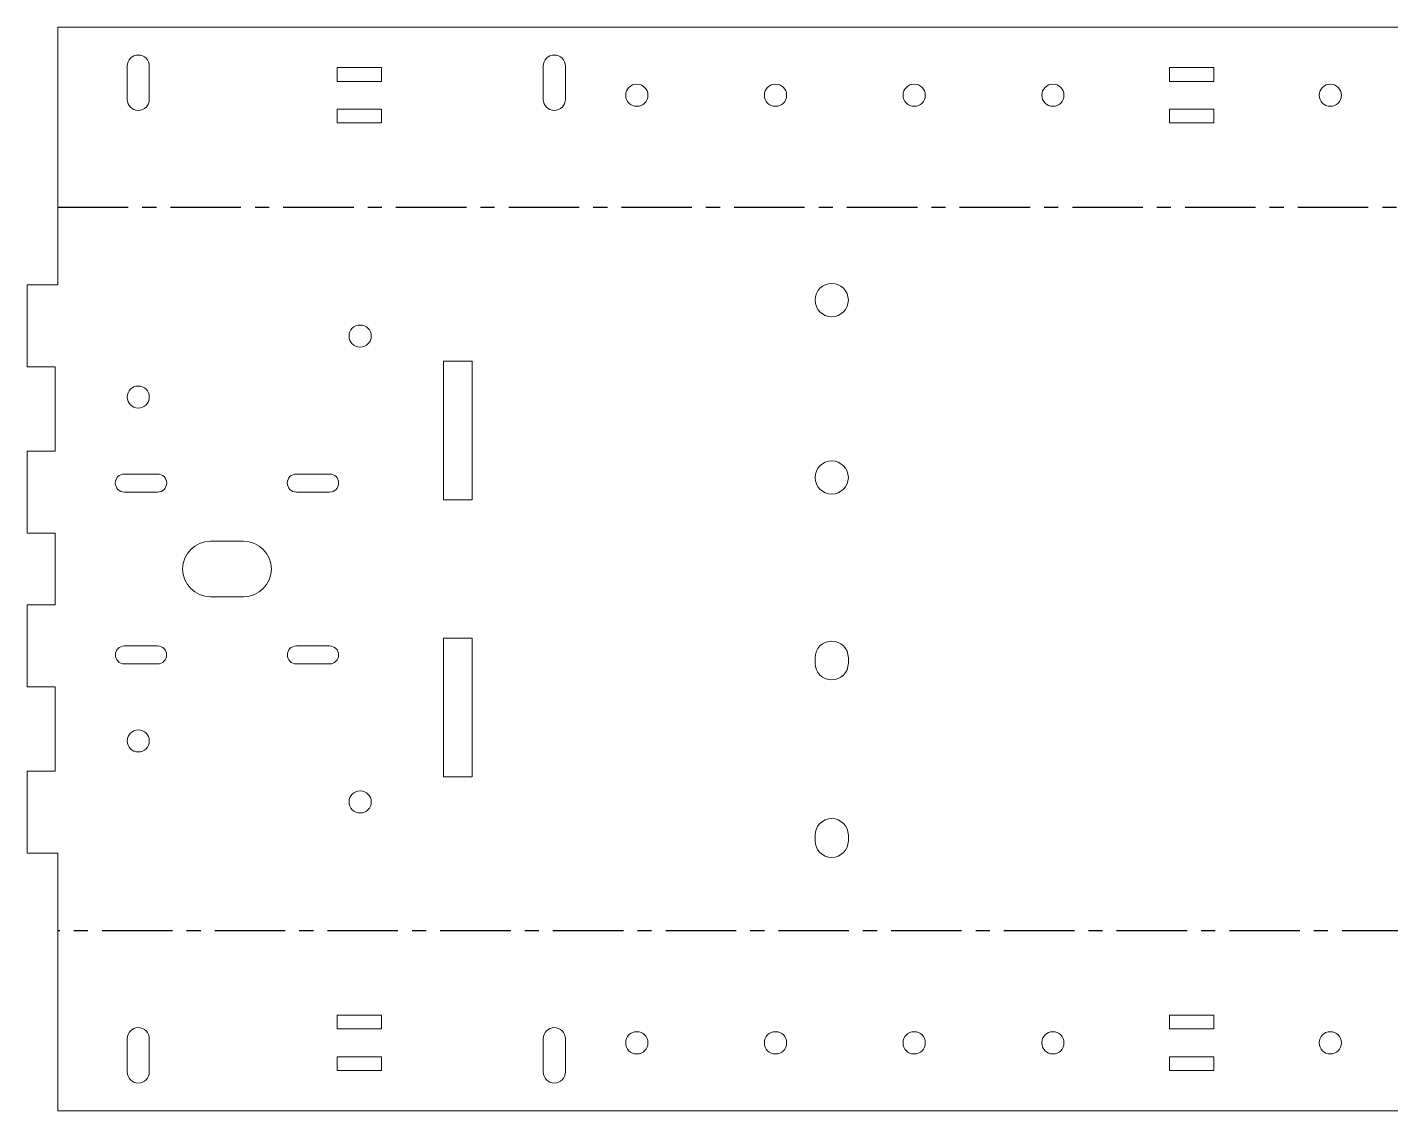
# Model space of a CAD drawing. Header units: millimetres. Extents: x 6 to 1202, y -202 to 956.
# Drawn here: x 641.6 to 887.3, y 365.8 to 561.2 of the extents above; entities that cross this region are included whole.
import ezdxf

# ---------------------------------------------------------------- set-up
doc = ezdxf.new("R2010")
doc.units = ezdxf.units.MM
doc.linetypes.add('CENTERX2', pattern=[20.32, 12.7, -2.54, 2.54, -2.54])

msp = doc.modelspace()

# ---------------------------------------------------------------- linework, layer by layer
at = {"color": 7, "linetype": 'Continuous', "lineweight": 15}
for p, q in [((647.08, 514.74), (647.08, 561.19)), ((647.08, 561.19), (1196.08, 561.19)), ((659.58, 554.19), (659.58, 548.19)), ((663.58, 548.19), (663.58, 554.19)), ((705.45, 553.94), (697.45, 553.94)), ((697.45, 551.44), (697.45, 553.94)), ((705.45, 551.44), (705.45, 553.94)), ((734.58, 554.19), (734.58, 548.19)), ((738.58, 548.19), (738.58, 554.19)), ((847.45, 553.94), (855.45, 553.94)), ((847.45, 551.44), (847.45, 553.94)), ((855.45, 551.44), (855.45, 553.94)), ((705.45, 551.44), (697.45, 551.44)), ((847.45, 551.44), (855.45, 551.44)), ((705.45, 546.44), (697.45, 546.44)), ((697.45, 546.44), (697.45, 543.94)), ((705.45, 546.44), (705.45, 543.94)), ((847.45, 546.44), (855.45, 546.44)), ((847.45, 546.44), (847.45, 543.94)), ((855.45, 546.44), (855.45, 543.94)), ((705.45, 543.94), (697.45, 543.94)), ((847.45, 543.94), (855.45, 543.94)), ((641.58, 499.94), (641.58, 514.74)), ((647.08, 514.74), (641.58, 514.74)), ((646.58, 499.94), (641.58, 499.94)), ((646.58, 499.94), (646.58, 484.74)), ((716.58, 501), (716.58, 476)), ((721.78, 501), (716.58, 501)), ((721.78, 476), (721.78, 501)), ((641.58, 469.94), (641.58, 484.74)), ((646.58, 484.74), (641.58, 484.74)), ((665.08, 480.62), (659.08, 480.62)), ((696.08, 480.62), (690.08, 480.62)), ((659.08, 477.37), (665.08, 477.37)), ((690.08, 477.37), (696.08, 477.37)), ((716.58, 476), (721.78, 476)), ((646.58, 469.94), (641.58, 469.94)), ((646.58, 469.94), (646.58, 457.06)), ((680.58, 468.5), (674.58, 468.5)), ((680.58, 458.5), (674.58, 458.5)), ((641.58, 457.06), (641.58, 442.26)), ((646.58, 457.06), (641.58, 457.06)), ((716.58, 451), (721.78, 451)), ((716.58, 426), (716.58, 451)), ((721.78, 451), (721.78, 426)), ((659.08, 449.62), (665.08, 449.62)), ((690.08, 449.62), (696.08, 449.62)), ((783.58, 447.5), (783.58, 446.5)), ((789.58, 446.5), (789.58, 447.5)), ((665.08, 446.37), (659.08, 446.37)), ((696.08, 446.37), (690.08, 446.37)), ((646.58, 442.26), (641.58, 442.26)), ((646.58, 427.06), (646.58, 442.26)), ((641.58, 427.06), (641.58, 412.26)), ((646.58, 427.06), (641.58, 427.06)), ((721.78, 426), (716.58, 426)), ((783.58, 415.5), (783.58, 414.5)), ((789.58, 414.5), (789.58, 415.5)), ((647.08, 412.26), (641.58, 412.26)), ((647.08, 412.26), (647.08, 365.8)), ((705.45, 383.05), (697.45, 383.05)), ((697.45, 380.55), (697.45, 383.05)), ((705.45, 380.55), (705.45, 383.05)), ((847.45, 383.05), (855.45, 383.05)), ((847.45, 380.55), (847.45, 383.05)), ((855.45, 380.55), (855.45, 383.05)), ((659.58, 372.8), (659.58, 378.8)), ((663.58, 378.8), (663.58, 372.8)), ((705.45, 380.55), (697.45, 380.55)), ((734.58, 372.8), (734.58, 378.8)), ((738.58, 378.8), (738.58, 372.8)), ((847.45, 380.55), (855.45, 380.55)), ((705.45, 375.55), (697.45, 375.55)), ((697.45, 375.55), (697.45, 373.05)), ((705.45, 375.55), (705.45, 373.05)), ((847.45, 375.55), (855.45, 375.55)), ((847.45, 375.55), (847.45, 373.05)), ((855.45, 375.55), (855.45, 373.05)), ((705.45, 373.05), (697.45, 373.05)), ((847.45, 373.05), (855.45, 373.05)), ((647.08, 365.8), (1196.08, 365.8))]:
    msp.add_line(p, q, dxfattribs=at)
at = {"color": 7, "linetype": 'CENTERX2'}
for p, q in [((647.08, 528.78), (1196.08, 528.78)), ((1196.08, 398.22), (647.08, 398.22))]:
    msp.add_line(p, q, dxfattribs=at)
at = {"color": 7, "linetype": 'Continuous', "lineweight": 15}
for centre, radius in [((751.45, 548.94), 2), ((776.45, 548.94), 2), ((801.45, 548.94), 2), ((826.45, 548.94), 2), ((876.45, 548.94), 2), ((786.58, 512), 3), ((701.58, 505.5), 2), ((661.58, 494.5), 2), ((786.58, 480), 3), ((661.58, 432.5), 2), ((701.58, 421.5), 2), ((751.45, 378.05), 2), ((776.45, 378.05), 2), ((801.45, 378.05), 2), ((826.45, 378.05), 2), ((876.45, 378.05), 2)]:
    msp.add_circle(centre, radius, dxfattribs=at)
for centre, radius, start, end in [((661.58, 554.19), 2, 0, 180), ((736.58, 554.19), 2, 0, 180), ((661.58, 548.19), 2, 180, 0), ((736.58, 548.19), 2, 180, 0), ((659.08, 479), 1.63, 90, 270), ((665.08, 479), 1.63, 270, 90), ((690.08, 479), 1.63, 90, 270), ((696.08, 479), 1.63, 270, 90), ((674.58, 463.5), 5, 90, 270), ((680.58, 463.5), 5, 270, 90), ((786.58, 447.5), 3, 0, 180), ((659.08, 448), 1.62, 90, 270), ((665.08, 448), 1.62, 270, 90), ((690.08, 448), 1.62, 90, 270), ((696.08, 448), 1.62, 270, 90), ((786.58, 446.5), 3, 180, 0), ((786.58, 415.5), 3, 0, 180), ((786.58, 414.5), 3, 180, 0), ((661.58, 378.8), 2, 0, 180), ((736.58, 378.8), 2, 0, 180), ((661.58, 372.8), 2, 180, 0), ((736.58, 372.8), 2, 180, 0)]:
    msp.add_arc(centre, radius, start, end, dxfattribs=at)

doc.saveas('drawing.dxf')
